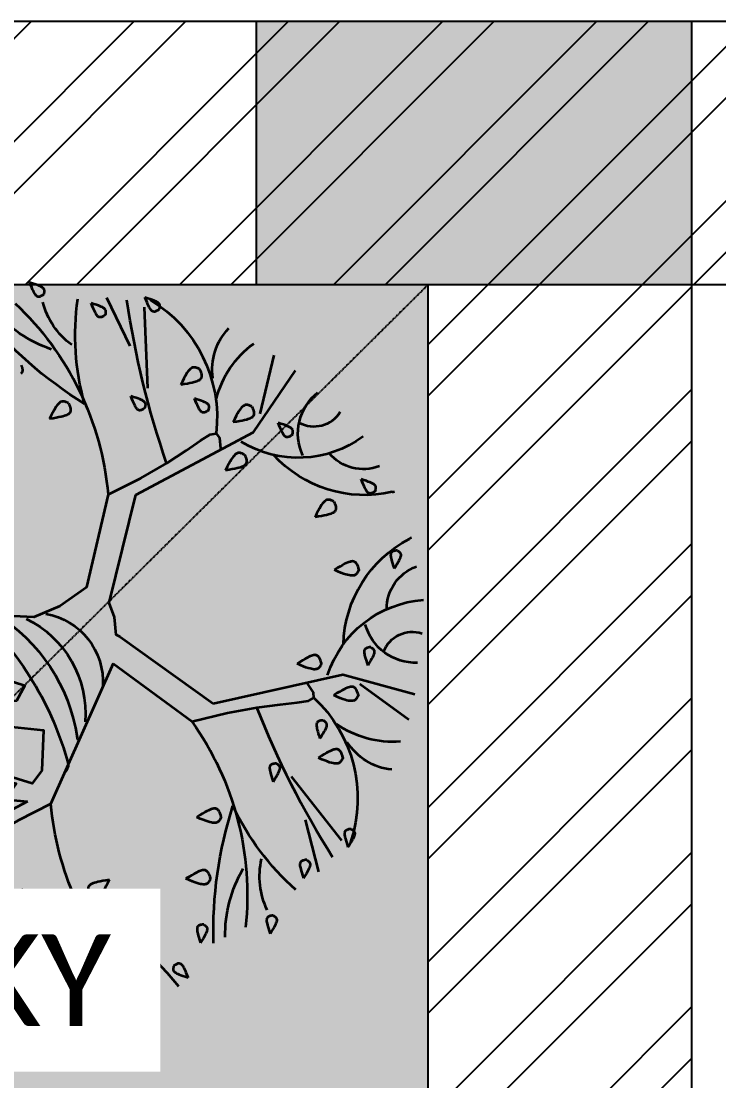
# Model space of a CAD drawing. Header units: millimetres. Extents: x -176651 to 424033, y -469666 to 486614.
# Drawn here: x 263077 to 263686, y 27464 to 28389 of the extents above; entities that cross this region are included whole.
import ezdxf

# ---------------------------------------------------------------- set-up
doc = ezdxf.new("R2010")
doc.units = ezdxf.units.MM
doc.linetypes.add('1625_East Villa$0$DASHED', pattern=[0.75, 0.5, -0.25])
for name, color, linetype in [('1625_East Villa$0$ad-Elevation 10', 8, 'Continuous'), ('1625_East Villa$0$ad-Furniture', 8, 'Continuous'), ('1625_East Villa$0$ad-Text main', 8, 'Continuous'), ('1625_East Villa$0$ad-Wall', 8, 'Continuous'), ('1625_East Villa$0$ad-Wall hatch', 8, 'Continuous'), ('1625E_Columns$0$ad-Column', 8, 'Continuous'), ('1625E_Columns$0$ad-Column Hatch', 8, 'Continuous'), ('ad-Plinth', 8, 'Continuous')]:
    doc.layers.add(name, color=color, linetype=linetype)
doc.layers.add('1625_East Villa$0$ad-Landscape', color=8, linetype='Continuous', lineweight=35)
doc.styles.add('1625_East Villa$0$Standard', font='calibril.ttf')

# ---------------------------------------------------------------- blocks, each defined once
blk = doc.blocks.new('A$C92fa9908')
at = {"layer": 'ad-Plinth', "ltscale": 5}
blk.add_lwpolyline([(0, 13620), (12120, 13620), (12120, 0), (0, 0), (0, 4745), (2830, 4745), (2830, 8645), (0, 8645)], close=True, dxfattribs=at)
blk = doc.blocks.new('zw$C194')
at = {"layer": 'ad-Plinth', "ltscale": 5}
blk.add_blockref('A$C92fa9908', (64583.46, -413990.17), dxfattribs=at)
blk = doc.blocks.new('1625_East Villa$0$A$C279134A6')
at = {"layer": '1625_East Villa$0$ad-Landscape', "linetype": 'Continuous'}
for p, q in [((333.1, 760.2), (359.9, 815)), ((313.1, 712.5), (317.1, 804.7)), ((185.4, 683.3), (169.6, 750.2)), ((352.6, 400.1), (423.7, 240.5)), ((72.2, 376.9), (16.7, 336.4)), ((150.2, 271.7), (93.3, 199)), ((134.4, 222.4), (119.1, 163.4)), ((448.3, 72.2), (421.5, 17.4))]:
    blk.add_line(p, q, dxfattribs=at)
for points in [[(431.2, 819.1), (431, 819.7), (430.9, 820.2), (430.8, 820.7), (430.7, 821.2), (430.6, 821.7), (430.6, 822.2), (430.5, 822.7), (430.5, 823.1), (430.6, 823.6), (430.7, 824), (430.8, 824.5), (431.1, 824.9), (431.4, 825.3), (431.8, 825.8), (432.3, 826.2), (432.9, 826.7), (433.7, 827.2), (434.6, 827.7), (435.8, 828.3), (437.3, 829), (439.2, 829.7), (441.5, 830.5), (444.2, 831.4), (447.4, 832.4)], [(431.2, 819.1), (432.3, 818.3), (433.3, 817.6), (434.2, 817.2), (434.9, 816.8), (435.6, 816.6), (436.1, 816.4), (436.6, 816.3), (437.1, 816.3), (437.6, 816.4), (438, 816.4), (438.4, 816.6), (438.9, 816.8), (439.3, 817.1), (439.8, 817.5), (440.3, 818), (440.8, 818.6), (441.3, 819.3), (441.9, 820.3), (442.5, 821.4), (443.2, 822.9), (444.1, 824.6), (445, 826.8), (446.1, 829.4), (447.4, 832.4)], [(300.1, 802.1), (300, 802.7), (299.8, 803.2), (299.7, 803.7), (299.6, 804.2), (299.6, 804.7), (299.5, 805.2), (299.5, 805.7), (299.5, 806.1), (299.5, 806.6), (299.6, 807), (299.8, 807.5), (300, 807.9), (300.3, 808.3), (300.7, 808.8), (301.2, 809.2), (301.9, 809.7), (302.6, 810.2), (303.6, 810.8), (304.8, 811.3), (306.3, 812), (308.1, 812.7), (310.4, 813.5), (313.1, 814.4), (316.4, 815.5)], [(300.1, 802.1), (301.3, 801.3), (302.3, 800.7), (303.2, 800.2), (303.9, 799.8), (304.5, 799.6), (305.1, 799.4), (305.6, 799.4), (306.1, 799.3), (306.5, 799.4), (306.9, 799.5), (307.4, 799.6), (307.8, 799.8), (308.3, 800.1), (308.7, 800.5), (309.2, 801), (309.7, 801.6), (310.2, 802.3), (310.8, 803.3), (311.5, 804.4), (312.2, 805.9), (313, 807.7), (314, 809.8), (315.1, 812.4), (316.4, 815.5)], [(361.3, 795.8), (361.2, 796.3), (361, 796.8), (360.9, 797.4), (360.8, 797.9), (360.7, 798.4), (360.7, 798.9), (360.7, 799.3), (360.7, 799.8), (360.7, 800.2), (360.8, 800.7), (361, 801.1), (361.2, 801.6), (361.5, 802), (361.9, 802.4), (362.4, 802.9), (363, 803.4), (363.8, 803.9), (364.8, 804.4), (366, 805), (367.5, 805.6), (369.3, 806.4), (371.6, 807.2), (374.3, 808.1), (377.5, 809.1)], [(361.3, 795.8), (362.5, 795), (363.5, 794.3), (364.3, 793.8), (365.1, 793.5), (365.7, 793.2), (366.3, 793.1), (366.8, 793), (367.2, 793), (367.7, 793), (368.1, 793.1), (368.6, 793.2), (369, 793.4), (369.5, 793.7), (369.9, 794.1), (370.4, 794.6), (370.9, 795.2), (371.4, 796), (372, 796.9), (372.6, 798.1), (373.4, 799.5), (374.2, 801.3), (375.2, 803.5), (376.3, 806), (377.5, 809.1)], [(254.4, 734.2), (253.5, 732.3), (252.9, 730.7), (252.5, 729.4), (252.2, 728.3), (252.1, 727.4), (252, 726.6), (252.1, 725.8), (252.2, 725.2), (252.4, 724.6), (252.6, 724), (252.9, 723.4), (253.3, 722.9), (253.9, 722.3), (254.5, 721.8), (255.4, 721.3), (256.3, 720.8), (257.5, 720.3), (259, 719.8), (260.7, 719.3), (262.8, 718.7), (265.3, 718.2), (268.2, 717.6), (271.7, 717), (275.8, 716.4)], [(254.4, 734.2), (255, 734.5), (255.7, 734.8), (256.4, 735.1), (257.1, 735.4), (257.7, 735.7), (258.4, 735.9), (259.1, 736.1), (259.7, 736.2), (260.3, 736.2), (261, 736.2), (261.6, 736.2), (262.3, 736), (263, 735.7), (263.7, 735.2), (264.5, 734.7), (265.3, 733.9), (266.2, 733), (267.2, 731.9), (268.3, 730.4), (269.5, 728.6), (270.8, 726.3), (272.3, 723.6), (273.9, 720.3), (275.8, 716.4)], [(457.1, 738.8), (456.5, 737.2), (456, 735.9), (455.8, 734.7), (455.6, 733.8), (455.6, 733), (455.6, 732.3), (455.7, 731.6), (455.9, 731), (456.1, 730.4), (456.5, 729.9), (456.9, 729.3), (457.4, 728.8)], [(326.6, 591.6), (193.3, 662.6), (145.5, 732.7)], [(244, 687.6), (243.9, 688.2), (243.8, 688.7), (243.7, 689.2), (243.6, 689.7), (243.5, 690.2), (243.4, 690.7), (243.4, 691.2), (243.4, 691.6), (243.5, 692.1), (243.6, 692.5), (243.7, 693), (243.9, 693.4), (244.2, 693.8), (244.7, 694.3), (245.2, 694.7), (245.8, 695.2), (246.6, 695.7), (247.5, 696.2), (248.7, 696.8), (250.2, 697.5), (252.1, 698.2), (254.3, 699), (257.1, 699.9), (260.3, 700.9)], [(244, 687.6), (245.2, 686.8), (246.2, 686.2), (247.1, 685.7), (247.8, 685.3), (248.5, 685.1), (249, 684.9), (249.5, 684.8), (250, 684.8), (250.4, 684.9), (250.9, 684.9), (251.3, 685.1), (251.8, 685.3), (252.2, 685.6), (252.7, 686), (253.2, 686.5), (253.7, 687.1), (254.2, 687.8), (254.8, 688.8), (255.4, 689.9), (256.1, 691.4), (256.9, 693.1), (257.9, 695.3), (259, 697.9), (260.3, 700.9)], [(316.2, 690.2), (316.1, 690.7), (316, 691.2), (315.9, 691.8), (315.8, 692.3), (315.7, 692.8), (315.6, 693.2), (315.6, 693.7), (315.6, 694.2), (315.7, 694.6), (315.8, 695.1), (315.9, 695.5), (316.1, 695.9), (316.4, 696.4), (316.9, 696.8), (317.4, 697.3), (318, 697.8), (318.8, 698.3), (319.7, 698.8), (320.9, 699.4), (322.4, 700), (324.3, 700.7), (326.5, 701.6), (329.3, 702.5), (332.5, 703.5)], [(316.2, 690.2), (317.4, 689.4), (318.4, 688.7), (319.3, 688.2), (320, 687.9), (320.7, 687.6), (321.2, 687.5), (321.7, 687.4), (322.2, 687.4), (322.6, 687.4), (323.1, 687.5), (323.5, 687.6), (324, 687.8), (324.4, 688.1), (324.9, 688.5), (325.4, 689), (325.9, 689.6), (326.4, 690.4), (327, 691.3), (327.6, 692.5), (328.3, 693.9), (329.2, 695.7), (330.1, 697.9), (331.2, 700.4), (332.5, 703.5)], [(194.9, 691.6), (194.1, 689.8), (193.5, 688.2), (193.1, 686.9), (192.8, 685.8), (192.6, 684.8), (192.6, 684), (192.6, 683.3), (192.8, 682.7), (192.9, 682), (193.2, 681.4), (193.5, 680.9), (193.9, 680.3), (194.4, 679.8), (195.1, 679.3), (195.9, 678.8), (196.9, 678.2), (198.1, 677.7), (199.5, 677.2), (201.2, 676.7), (203.3, 676.2), (205.8, 675.6), (208.8, 675.1), (212.3, 674.5), (216.3, 673.9)], [(194.9, 691.6), (195.6, 692), (196.3, 692.3), (197, 692.6), (197.6, 692.9), (198.3, 693.1), (199, 693.3), (199.6, 693.5), (200.2, 693.6), (200.9, 693.7), (201.5, 693.7), (202.1, 693.6), (202.8, 693.4), (203.5, 693.1), (204.2, 692.7), (205, 692.1), (205.8, 691.4), (206.8, 690.5), (207.7, 689.3), (208.8, 687.9), (210, 686), (211.4, 683.8), (212.8, 681.1), (214.5, 677.8), (216.3, 673.9)], [(403.2, 695.4), (402.4, 693.6), (401.8, 692), (401.4, 690.7), (401.1, 689.6), (401, 688.6), (400.9, 687.8), (401, 687.1), (401.1, 686.5), (401.2, 685.9), (401.5, 685.3), (401.8, 684.7), (402.2, 684.1), (402.7, 683.6), (403.4, 683.1), (404.2, 682.6), (405.2, 682.1), (406.4, 681.6), (407.8, 681), (409.6, 680.5), (411.6, 680), (414.1, 679.5), (417.1, 678.9), (420.6, 678.3), (424.7, 677.7)], [(403.2, 695.4), (403.9, 695.8), (404.6, 696.1), (405.3, 696.4), (406, 696.7), (406.6, 696.9), (407.3, 697.2), (407.9, 697.3), (408.6, 697.4), (409.2, 697.5), (409.8, 697.5), (410.5, 697.4), (411.1, 697.2), (411.8, 696.9), (412.6, 696.5), (413.3, 695.9), (414.2, 695.2), (415.1, 694.3), (416.1, 693.1), (417.1, 691.7), (418.4, 689.9), (419.7, 687.6), (421.2, 684.9), (422.8, 681.6), (424.7, 677.7)], [(148.9, 659.8), (148.8, 660.3), (148.7, 660.9), (148.5, 661.4), (148.4, 661.9), (148.4, 662.4), (148.3, 662.9), (148.3, 663.3), (148.3, 663.8), (148.3, 664.3), (148.4, 664.7), (148.6, 665.1), (148.8, 665.6), (149.1, 666), (149.5, 666.5), (150, 666.9), (150.7, 667.4), (151.4, 667.9), (152.4, 668.4), (153.6, 669), (155.1, 669.7), (156.9, 670.4), (159.2, 671.2), (161.9, 672.1), (165.2, 673.1)], [(148.9, 659.8), (150.1, 659), (151.1, 658.3), (152, 657.8), (152.7, 657.5), (153.3, 657.2), (153.9, 657.1), (154.4, 657), (154.9, 657), (155.3, 657), (155.8, 657.1), (156.2, 657.3), (156.6, 657.5), (157.1, 657.8), (157.5, 658.1), (158, 658.6), (158.5, 659.3), (159.1, 660), (159.6, 660.9), (160.3, 662.1), (161, 663.5), (161.8, 665.3), (162.8, 667.5), (163.9, 670.1), (165.2, 673.1)], [(358.2, 591.7), (321, 610.4), (291.7, 627.5), (269.5, 642), (253.4, 653.1), (242.3, 659.8), (235.5, 661.1), (231.8, 656.2), (230.5, 644.1)], [(203.4, 637.1), (204.1, 637.4), (204.7, 637.7), (205.4, 638.1), (206.1, 638.3), (206.8, 638.6), (207.4, 638.8), (208.1, 639), (208.7, 639.1), (209.3, 639.1), (210, 639.1), (210.6, 639.1), (211.3, 638.9), (212, 638.6), (212.7, 638.1), (213.5, 637.6), (214.3, 636.8), (215.2, 635.9), (216.2, 634.8), (217.3, 633.3), (218.5, 631.5), (219.8, 629.2), (221.3, 626.5), (223, 623.2), (224.8, 619.3)], [(203.4, 637.1), (202.6, 635.2), (202, 633.7), (201.5, 632.3), (201.2, 631.2), (201.1, 630.3), (201.1, 629.5), (201.1, 628.7), (201.2, 628.1), (201.4, 627.5), (201.6, 626.9), (201.9, 626.3), (202.4, 625.8), (202.9, 625.2), (203.5, 624.7), (204.4, 624.2), (205.4, 623.7), (206.5, 623.2), (208, 622.7), (209.7, 622.2), (211.8, 621.6), (214.3, 621.1), (217.2, 620.5), (220.7, 619.9), (224.8, 619.3)], [(54.6, 595.9), (54.5, 596.4), (54.4, 596.9), (54.3, 597.4), (54.2, 597.9), (54.1, 598.4), (54, 598.9), (54, 599.4), (54, 599.9), (54.1, 600.3), (54.2, 600.8), (54.3, 601.2), (54.5, 601.6), (54.8, 602.1), (55.2, 602.5), (55.8, 603), (56.4, 603.5), (57.2, 604), (58.1, 604.5), (59.3, 605.1), (60.8, 605.7), (62.7, 606.4), (64.9, 607.2), (67.7, 608.2), (70.9, 609.2)], [(54.6, 595.9), (55.8, 595), (56.8, 594.4), (57.7, 593.9), (58.4, 593.5), (59.1, 593.3), (59.6, 593.2), (60.1, 593.1), (60.6, 593.1), (61, 593.1), (61.5, 593.2), (61.9, 593.3), (62.4, 593.5), (62.8, 593.8), (63.3, 594.2), (63.8, 594.7), (64.2, 595.3), (64.8, 596.1), (65.3, 597), (66, 598.2), (66.7, 599.6), (67.5, 601.4), (68.5, 603.5), (69.6, 606.1), (70.9, 609.2)], [(356.9, 469), (326.6, 591.6)], [(382.6, 486.7), (357.8, 591.9)], [(101.8, 583.9), (101, 582.1), (100.4, 580.5), (100, 579.2), (99.7, 578.1), (99.5, 577.1), (99.5, 576.3), (99.6, 575.6), (99.7, 575), (99.8, 574.4), (100.1, 573.8), (100.4, 573.2), (100.8, 572.6), (101.3, 572.1), (102, 571.6), (102.8, 571.1), (103.8, 570.6), (105, 570.1), (106.4, 569.5), (108.1, 569), (110.2, 568.5), (112.7, 568), (115.7, 567.4), (119.2, 566.8), (123.2, 566.2)], [(101.8, 583.9), (102.5, 584.3), (103.2, 584.6), (103.9, 584.9), (104.5, 585.2), (105.2, 585.4), (105.9, 585.7), (106.5, 585.8), (107.2, 585.9), (107.8, 586), (108.4, 586), (109.1, 585.9), (109.7, 585.7), (110.4, 585.4), (111.1, 585), (111.9, 584.4), (112.8, 583.7), (113.7, 582.8), (114.7, 581.6), (115.7, 580.2), (116.9, 578.4), (118.3, 576.1), (119.8, 573.4), (121.4, 570.1), (123.2, 566.2)], [(29.7, 528.4), (29.3, 528.1), (28.8, 527.7), (28.4, 527.4), (28, 527.1), (27.6, 526.8), (27.2, 526.4), (26.9, 526.1), (26.6, 525.7), (26.4, 525.4), (26.2, 525), (26, 524.5), (25.9, 524.1), (25.8, 523.5), (25.8, 522.9), (25.9, 522.2), (26.1, 521.5), (26.4, 520.6), (26.7, 519.6), (27.3, 518.3), (28, 516.9), (28.9, 515.1), (30.1, 513), (31.6, 510.6), (33.4, 507.7)], [(29.7, 528.4), (31.1, 528.2), (32.3, 528.1), (33.3, 527.9), (34.1, 527.7), (34.7, 527.5), (35.2, 527.2), (35.7, 526.9), (36, 526.6), (36.4, 526.3), (36.6, 526), (36.9, 525.6), (37.1, 525.1), (37.2, 524.6), (37.3, 524), (37.4, 523.3), (37.4, 522.5), (37.3, 521.6), (37.1, 520.6), (36.8, 519.3), (36.4, 517.7), (35.9, 515.8), (35.2, 513.5), (34.4, 510.8), (33.4, 507.7)], [(73.3, 506.8), (73.9, 508.7), (74.4, 510.3), (75, 511.6), (75.5, 512.6), (76, 513.4), (76.5, 514.1), (77, 514.6), (77.5, 515), (78, 515.3), (78.6, 515.6), (79.2, 515.9), (79.9, 516), (80.6, 516.1), (81.5, 516), (82.4, 515.9), (83.5, 515.6), (84.7, 515.2), (86.1, 514.7), (87.8, 514), (89.7, 513), (92, 511.8), (94.6, 510.3), (97.6, 508.5), (101.1, 506.3)], [(73.3, 506.8), (73.6, 506), (73.9, 505.4), (74.2, 504.7), (74.6, 504), (74.9, 503.4), (75.3, 502.8), (75.6, 502.3), (76, 501.8), (76.5, 501.3), (77, 500.9), (77.5, 500.5), (78.1, 500.3), (78.9, 500), (79.7, 499.9), (80.7, 499.8), (81.8, 499.8), (83, 499.9), (84.5, 500.2), (86.3, 500.6), (88.4, 501.2), (90.9, 502), (93.8, 503.1), (97.2, 504.5), (101.1, 506.3)], [(382.6, 486.7), (413.2, 465.3), (442.6, 452.5), (473.8, 454.3), (542.7, 463.8)], [(344.6, 430.2), (349.1, 432.4), (350.9, 452.5), (356.9, 469)], [(566.2, 448.7), (547.1, 430.5), (523, 414.5), (539.8, 401.2), (587.4, 406.7), (583.8, 399.4), (477.4, 382.9), (453, 374.9), (462.2, 357.8), (561.8, 348.1), (554.4, 337.1), (431.6, 324.2), (433.4, 278.4), (444.4, 263.8), (497.6, 280.2), (493.9, 271.1), (462.7, 263.8), (470.1, 252.8), (492.1, 254.6), (490.3, 247.3), (449.9, 243.5)], [(344.6, 430.2), (239.1, 354.8)], [(59.8, 418.5), (59.3, 418.2), (58.9, 417.9), (58.4, 417.5), (58, 417.2), (57.7, 416.9), (57.3, 416.6), (57, 416.2), (56.7, 415.9), (56.4, 415.5), (56.2, 415.1), (56, 414.7), (55.9, 414.2), (55.9, 413.7), (55.9, 413), (56, 412.4), (56.1, 411.6), (56.4, 410.7), (56.8, 409.7), (57.3, 408.5), (58, 407), (59, 405.2), (60.2, 403.2), (61.6, 400.7), (63.4, 397.8)], [(59.8, 418.5), (61.2, 418.4), (62.4, 418.2), (63.3, 418), (64.1, 417.8), (64.8, 417.6), (65.3, 417.3), (65.7, 417), (66.1, 416.8), (66.4, 416.4), (66.7, 416.1), (66.9, 415.7), (67.1, 415.3), (67.3, 414.7), (67.4, 414.1), (67.4, 413.5), (67.4, 412.7), (67.3, 411.8), (67.1, 410.7), (66.9, 409.4), (66.5, 407.8), (66, 405.9), (65.3, 403.7), (64.5, 401), (63.4, 397.8)], [(115.9, 400.4), (116.5, 402.3), (117.1, 403.9), (117.6, 405.2), (118.1, 406.2), (118.6, 407), (119.1, 407.7), (119.6, 408.2), (120.1, 408.6), (120.6, 408.9), (121.2, 409.2), (121.8, 409.5), (122.5, 409.6), (123.2, 409.7), (124.1, 409.6), (125, 409.5), (126.1, 409.2), (127.3, 408.9), (128.8, 408.3), (130.4, 407.6), (132.3, 406.6), (134.6, 405.4), (137.2, 403.9), (140.2, 402.1), (143.7, 399.9)], [(115.9, 400.4), (116.2, 399.6), (116.5, 399), (116.8, 398.3), (117.2, 397.6), (117.5, 397), (117.9, 396.4), (118.2, 395.9), (118.7, 395.4), (119.1, 394.9), (119.6, 394.5), (120.1, 394.1), (120.7, 393.9), (121.5, 393.6), (122.3, 393.5), (123.3, 393.4), (124.4, 393.4), (125.7, 393.5), (127.2, 393.8), (128.9, 394.2), (131, 394.8), (133.5, 395.6), (136.4, 396.7), (139.8, 398.1), (143.7, 399.9)], [(352.6, 400.1), (262.6, 334.3)], [(239.1, 354.8), (91.7, 387.5), (9.7, 365.3)], [(74, 364.4), (74.6, 366.3), (75.2, 367.9), (75.7, 369.2), (76.2, 370.3), (76.7, 371.1), (77.2, 371.7), (77.7, 372.2), (78.2, 372.6), (78.7, 373), (79.3, 373.3), (79.9, 373.5), (80.6, 373.7), (81.3, 373.7), (82.2, 373.7), (83.1, 373.5), (84.2, 373.3), (85.4, 372.9), (86.9, 372.4), (88.5, 371.6), (90.4, 370.7), (92.7, 369.5), (95.3, 368), (98.3, 366.2), (101.8, 364)], [(263, 334.1), (222.6, 344.1), (189.3, 350.2), (162.9, 353.6), (143.5, 355.7), (130.8, 357.8), (124.7, 361.2), (125.1, 367.3), (131.9, 377.4)], [(74, 364.4), (74.3, 363.7), (74.6, 363), (74.9, 362.3), (75.3, 361.7), (75.6, 361.1), (76, 360.5), (76.3, 359.9), (76.8, 359.4), (77.2, 359), (77.7, 358.6), (78.2, 358.2), (78.8, 357.9), (79.6, 357.7), (80.4, 357.5), (81.4, 357.5), (82.5, 357.5), (83.8, 357.6), (85.3, 357.8), (87, 358.2), (89.1, 358.8), (91.6, 359.7), (94.5, 360.8), (97.9, 362.2), (101.8, 364)], [(113.9, 335.5), (113.5, 335.2), (113, 334.9), (112.6, 334.6), (112.2, 334.2), (111.8, 333.9), (111.5, 333.6), (111.2, 333.2), (110.9, 332.9), (110.6, 332.5), (110.4, 332.1), (110.2, 331.7), (110.1, 331.2), (110.1, 330.7), (110.1, 330.1), (110.2, 329.4), (110.3, 328.6), (110.6, 327.7), (111, 326.7), (111.5, 325.5), (112.2, 324), (113.2, 322.3), (114.4, 320.2), (115.8, 317.7), (117.6, 314.8)], [(113.9, 335.5), (115.4, 335.4), (116.6, 335.2), (117.5, 335), (118.3, 334.8), (119, 334.6), (119.5, 334.3), (119.9, 334.1), (120.3, 333.8), (120.6, 333.4), (120.9, 333.1), (121.1, 332.7), (121.3, 332.3), (121.5, 331.7), (121.6, 331.2), (121.6, 330.5), (121.6, 329.7), (121.5, 328.8), (121.3, 327.7), (121.1, 326.4), (120.7, 324.8), (120.2, 322.9), (119.5, 320.7), (118.6, 318), (117.6, 314.8)], [(91.5, 293.4), (92.1, 295.4), (92.7, 297), (93.2, 298.2), (93.7, 299.3), (94.2, 300.1), (94.7, 300.7), (95.2, 301.2), (95.7, 301.7), (96.2, 302), (96.8, 302.3), (97.4, 302.5), (98.1, 302.7), (98.8, 302.7), (99.7, 302.7), (100.6, 302.6), (101.7, 302.3), (102.9, 301.9), (104.4, 301.4), (106, 300.7), (107.9, 299.7), (110.2, 298.5), (112.8, 297), (115.8, 295.2), (119.3, 293)], [(91.5, 293.4), (91.8, 292.7), (92.1, 292), (92.4, 291.4), (92.8, 290.7), (93.1, 290.1), (93.5, 289.5), (93.8, 289), (94.3, 288.4), (94.7, 288), (95.2, 287.6), (95.7, 287.2), (96.3, 286.9), (97.1, 286.7), (97.9, 286.6), (98.9, 286.5), (100, 286.5), (101.3, 286.6), (102.8, 286.8), (104.5, 287.2), (106.6, 287.8), (109.1, 288.7), (112, 289.8), (115.4, 291.2), (119.3, 293)], [(167.1, 286.6), (166.7, 286.3), (166.2, 286), (165.8, 285.7), (165.4, 285.3), (165, 285), (164.7, 284.7), (164.3, 284.3), (164.1, 284), (163.8, 283.6), (163.6, 283.2), (163.4, 282.8), (163.3, 282.3), (163.2, 281.8), (163.3, 281.2), (163.4, 280.5), (163.5, 279.7), (163.8, 278.8), (164.2, 277.8), (164.7, 276.6), (165.4, 275.1), (166.4, 273.4), (167.5, 271.3), (169, 268.8), (170.8, 265.9)], [(167.1, 286.6), (168.6, 286.5), (169.7, 286.3), (170.7, 286.1), (171.5, 285.9), (172.2, 285.7), (172.7, 285.4), (173.1, 285.2), (173.5, 284.9), (173.8, 284.6), (174.1, 284.2), (174.3, 283.8), (174.5, 283.4), (174.7, 282.9), (174.8, 282.3), (174.8, 281.6), (174.8, 280.8), (174.7, 279.9), (174.5, 278.8), (174.3, 277.5), (173.9, 275.9), (173.3, 274), (172.7, 271.8), (171.8, 269.1), (170.8, 265.9)], [(423.2, 240.7), (460.5, 222), (489.7, 205), (511.9, 190.4), (528.1, 179.3), (539.1, 172.7), (545.9, 171.3)], [(449.9, 243.5), (588.1, 169.8), (635.9, 99.7)], [(229.8, 226.1), (230.4, 228), (230.9, 229.6), (231.5, 230.9), (232, 231.9), (232.5, 232.7), (233, 233.4), (233.5, 233.9), (234, 234.3), (234.5, 234.6), (235.1, 234.9), (235.7, 235.2), (236.4, 235.3), (237.1, 235.4), (238, 235.3), (238.9, 235.2), (240, 234.9), (241.2, 234.6), (242.6, 234), (244.3, 233.3), (246.2, 232.3), (248.5, 231.1), (251.1, 229.6), (254.1, 227.8), (257.6, 225.6)], [(229.8, 226.1), (230.1, 225.4), (230.4, 224.7), (230.7, 224), (231, 223.3), (231.4, 222.7), (231.8, 222.1), (232.1, 221.6), (232.5, 221.1), (233, 220.6), (233.5, 220.2), (234, 219.8), (234.6, 219.6), (235.3, 219.3), (236.2, 219.2), (237.1, 219.1), (238.3, 219.1), (239.5, 219.2), (241, 219.5), (242.8, 219.9), (244.9, 220.5), (247.4, 221.3), (250.3, 222.4), (253.7, 223.8), (257.6, 225.6)], [(82.1, 212.1), (81.6, 211.7), (81.2, 211.4), (80.8, 211.1), (80.4, 210.8), (80, 210.5), (79.6, 210.1), (79.3, 209.8), (79, 209.4), (78.7, 209), (78.5, 208.6), (78.4, 208.2), (78.2, 207.7), (78.2, 207.2), (78.2, 206.6), (78.3, 205.9), (78.5, 205.2), (78.7, 204.3), (79.1, 203.2), (79.6, 202), (80.4, 200.6), (81.3, 198.8), (82.5, 196.7), (84, 194.3), (85.8, 191.4)], [(82.1, 212.1), (83.5, 211.9), (84.7, 211.8), (85.7, 211.6), (86.5, 211.4), (87.1, 211.1), (87.6, 210.9), (88, 210.6), (88.4, 210.3), (88.7, 210), (89, 209.6), (89.3, 209.3), (89.5, 208.8), (89.6, 208.3), (89.7, 207.7), (89.8, 207), (89.7, 206.2), (89.6, 205.3), (89.5, 204.2), (89.2, 202.9), (88.8, 201.4), (88.3, 199.5), (87.6, 197.2), (86.8, 194.5), (85.8, 191.4)], [(132.7, 177.1), (132.2, 176.8), (131.8, 176.5), (131.4, 176.1), (131, 175.8), (130.6, 175.5), (130.2, 175.2), (129.9, 174.8), (129.6, 174.5), (129.4, 174.1), (129.1, 173.7), (129, 173.3), (128.9, 172.8), (128.8, 172.2), (128.8, 171.6), (128.9, 171), (129.1, 170.2), (129.3, 169.3), (129.7, 168.3), (130.3, 167.1), (131, 165.6), (131.9, 163.8), (133.1, 161.8), (134.6, 159.3), (136.4, 156.4)], [(132.7, 177.1), (134.1, 177), (135.3, 176.8), (136.3, 176.6), (137.1, 176.4), (137.7, 176.2), (138.2, 175.9), (138.7, 175.6), (139, 175.4), (139.3, 175), (139.6, 174.7), (139.9, 174.3), (140.1, 173.9), (140.2, 173.3), (140.3, 172.7), (140.4, 172.1), (140.3, 171.3), (140.3, 170.4), (140.1, 169.3), (139.8, 168), (139.4, 166.4), (138.9, 164.5), (138.2, 162.3), (137.4, 159.6), (136.4, 156.4)], [(241.9, 156.2), (242.5, 158.1), (243.1, 159.7), (243.6, 161), (244.2, 162), (244.7, 162.9), (245.2, 163.5), (245.6, 164), (246.2, 164.4), (246.7, 164.8), (247.2, 165.1), (247.9, 165.3), (248.5, 165.5), (249.3, 165.5), (250.1, 165.5), (251.1, 165.3), (252.2, 165.1), (253.4, 164.7), (254.8, 164.2), (256.5, 163.4), (258.4, 162.5), (260.6, 161.3), (263.2, 159.8), (266.3, 157.9), (269.8, 155.8)], [(241.9, 156.2), (242.3, 155.5), (242.6, 154.8), (242.9, 154.1), (243.2, 153.5), (243.6, 152.9), (243.9, 152.3), (244.3, 151.7), (244.7, 151.2), (245.1, 150.8), (245.6, 150.3), (246.2, 150), (246.8, 149.7), (247.5, 149.5), (248.3, 149.3), (249.3, 149.3), (250.4, 149.3), (251.7, 149.4), (253.2, 149.6), (255, 150), (257.1, 150.6), (259.5, 151.5), (262.5, 152.6), (265.8, 154), (269.8, 155.8)], [(378.2, 137), (379, 138.9), (379.6, 140.4), (380.1, 141.8), (380.3, 142.9), (380.5, 143.8), (380.5, 144.6), (380.5, 145.3), (380.4, 146), (380.2, 146.6), (380, 147.2), (379.6, 147.7), (379.2, 148.3), (378.7, 148.8), (378, 149.4), (377.2, 149.9), (376.2, 150.4), (375, 150.9), (373.6, 151.4), (371.9, 151.9), (369.8, 152.4), (367.3, 153), (364.3, 153.6), (360.9, 154.1), (356.8, 154.8)], [(378.2, 137), (377.5, 136.7), (376.8, 136.3), (376.1, 136), (375.5, 135.7), (374.8, 135.5), (374.2, 135.3), (373.5, 135.1), (372.9, 135), (372.2, 134.9), (371.6, 134.9), (371, 135), (370.3, 135.2), (369.6, 135.5), (368.9, 135.9), (368.1, 136.5), (367.3, 137.2), (366.4, 138.2), (365.4, 139.3), (364.3, 140.8), (363.1, 142.6), (361.7, 144.8), (360.3, 147.6), (358.6, 150.9), (356.8, 154.8)], [(457, 144.3), (456.6, 143.9), (456.1, 143.4), (455.6, 142.8), (455.1, 142.1), (454.5, 141.1), (453.8, 140), (453.1, 138.5), (452.3, 136.7), (451.3, 134.6), (450.2, 132), (448.9, 128.9)], [(457.2, 131.7), (454.9, 130.9), (452.2, 130), (448.9, 128.9)], [(170.6, 113.9), (170.1, 113.6), (169.7, 113.3), (169.3, 113), (168.9, 112.7), (168.5, 112.3), (168.1, 112), (167.8, 111.7), (167.5, 111.3), (167.3, 110.9), (167, 110.5), (166.9, 110.1), (166.8, 109.6), (166.7, 109.1), (166.7, 108.5), (166.8, 107.8), (167, 107), (167.2, 106.2), (167.6, 105.1), (168.2, 103.9), (168.9, 102.4), (169.8, 100.7), (171, 98.6), (172.5, 96.1), (174.3, 93.2)], [(170.6, 113.9), (172, 113.8), (173.2, 113.6), (174.2, 113.5), (175, 113.2), (175.6, 113), (176.1, 112.8), (176.6, 112.5), (176.9, 112.2), (177.2, 111.9), (177.5, 111.5), (177.8, 111.1), (178, 110.7), (178.1, 110.2), (178.2, 109.6), (178.3, 108.9), (178.2, 108.1), (178.2, 107.2), (178, 106.1), (177.7, 104.8), (177.3, 103.2), (176.8, 101.4), (176.1, 99.1), (175.3, 96.4), (174.3, 93.2)], [(249.6, 103.8), (249.1, 103.5), (248.7, 103.2), (248.3, 102.8), (247.8, 102.5), (247.5, 102.2), (247.1, 101.8), (246.8, 101.5), (246.5, 101.1), (246.2, 100.8), (246, 100.4), (245.8, 99.9), (245.7, 99.5), (245.7, 98.9), (245.7, 98.3), (245.8, 97.7), (246, 96.9), (246.2, 96), (246.6, 95), (247.1, 93.7), (247.9, 92.3), (248.8, 90.5), (250, 88.4), (251.5, 86), (253.3, 83.1)], [(249.6, 103.8), (251, 103.6), (252.2, 103.5), (253.2, 103.3), (253.9, 103.1), (254.6, 102.9), (255.1, 102.6), (255.5, 102.3), (255.9, 102), (256.2, 101.7), (256.5, 101.4), (256.8, 101), (257, 100.5), (257.1, 100), (257.2, 99.4), (257.2, 98.7), (257.2, 98), (257.1, 97), (257, 96), (256.7, 94.7), (256.3, 93.1), (255.8, 91.2), (255.1, 88.9), (254.3, 86.3), (253.3, 83.1)], [(283.7, 57), (282.5, 57.8), (281.5, 58.4), (280.6, 58.9), (279.9, 59.3), (279.3, 59.5), (278.7, 59.7), (278.2, 59.7), (277.7, 59.7), (277.3, 59.7), (276.8, 59.6), (276.4, 59.5), (276, 59.3), (275.5, 59), (275, 58.6), (274.6, 58.1), (274.1, 57.5), (273.5, 56.8), (273, 55.8), (272.3, 54.7), (271.6, 53.2), (270.8, 51.4), (269.8, 49.3), (268.7, 46.7), (267.4, 43.6)], [(283.7, 57), (283.8, 56.4), (283.9, 55.9), (284.1, 55.4), (284.1, 54.9), (284.2, 54.4), (284.3, 53.9), (284.3, 53.4), (284.3, 53), (284.2, 52.5), (284.2, 52.1), (284, 51.6), (283.8, 51.2), (283.5, 50.8), (283.1, 50.3), (282.6, 49.8), (281.9, 49.4), (281.2, 48.9), (280.2, 48.3), (279, 47.8), (277.5, 47.1), (275.6, 46.4), (273.4, 45.6), (270.7, 44.7), (267.4, 43.6)], [(420.1, 36.7), (419, 37.5), (418, 38.1), (417.1, 38.6), (416.4, 39), (415.7, 39.2), (415.2, 39.4), (414.7, 39.4), (414.2, 39.4), (413.7, 39.4), (413.3, 39.3), (412.9, 39.2), (412.4, 39), (412, 38.7), (411.5, 38.3), (411, 37.8), (410.5, 37.2), (410, 36.5), (409.4, 35.5), (408.8, 34.4), (408.1, 32.9), (407.2, 31.1), (406.3, 29), (405.2, 26.4), (403.9, 23.3)], [(420.1, 36.7), (420.3, 36.1), (420.4, 35.6), (420.5, 35.1), (420.6, 34.6), (420.7, 34.1), (420.7, 33.6), (420.8, 33.1), (420.8, 32.7), (420.7, 32.2), (420.6, 31.8), (420.5, 31.3), (420.2, 30.9), (419.9, 30.5), (419.5, 30), (419, 29.5), (418.4, 29.1), (417.6, 28.6), (416.7, 28), (415.5, 27.5), (414, 26.8), (412.1, 26.1), (409.9, 25.3), (407.1, 24.4), (403.9, 23.3)], [(350.3, 13.3), (349.1, 14.1), (348.1, 14.8), (347.2, 15.3), (346.5, 15.6), (345.9, 15.9), (345.3, 16), (344.8, 16.1), (344.3, 16.1), (343.9, 16.1), (343.4, 16), (343, 15.9), (342.5, 15.7), (342.1, 15.4), (341.6, 15), (341.2, 14.5), (340.7, 13.9), (340.1, 13.1), (339.6, 12.2), (338.9, 11), (338.2, 9.6), (337.4, 7.8), (336.4, 5.6), (335.3, 3.1), (334, 0)], [(350.3, 13.3), (350.4, 12.8), (350.5, 12.3), (350.7, 11.7), (350.7, 11.2), (350.8, 10.7), (350.9, 10.3), (350.9, 9.8), (350.9, 9.3), (350.8, 8.9), (350.8, 8.4), (350.6, 8), (350.4, 7.6), (350.1, 7.1), (349.7, 6.7), (349.2, 6.2), (348.5, 5.7), (347.8, 5.2), (346.8, 4.7), (345.6, 4.1), (344.1, 3.5), (342.2, 2.8), (340, 1.9), (337.3, 1), (334, 0)]]:
    blk.add_lwpolyline(points, dxfattribs=at)
for centre, radius, start, end in [((389.9, 679.2), 155.4, 120.8041, 186.6856), ((-673.3, 960.8), 1021, 340.9443, 351.6517), ((695.6, 561.7), 338.7, 133.1945, 174.9132), ((100, 773), 295.6, 344.6527, 7.9404), ((346.5, 833.1), 89, 306.6105, 345.0455), ((141.3, 1090.6), 464.8, 301.6227, 321.1035), ((374.9, 896), 147.4, 288.8165, 320.5033), ((172.1, 733.8), 67.9, 351.7576, 43.6802), ((128.2, 673.6), 110.4, 14.2876, 54.1159), ((83.4, 661.2), 59.2, 335.0444, 51.6546), ((124.5, 703.8), 35, 211.1943, 298.9324), ((142.2, 758), 124.4, 233.6853, 301.3784), ((68.4, 671), 50.4, 248.5531, 320.17), ((67, 731.1), 139.9, 257.0811, 317.7415), ((1.1, 443.7), 155, 77.0811, 78.0944), ((88, 678.8), 155, 241.3469, 242.3602), ((-48.8, 417.6), 139.9, 1.6998, 62.3602), ((-8.7, 462.4), 50.4, 359.2713, 70.8882), ((-9.2, 348.3), 124.4, 18.0629, 85.7559), ((751.7, 192.1), 360.5, 132.1856, 164.9693), ((442.7, 379.2), 78.5, 99.9707, 183.8141), ((503.6, 343.4), 119.5, 115.952, 184.5818), ((590, 286.7), 198.8, 121.5506, 171.5132), ((12.6, 401), 35, 20.5089, 108.247), ((9.1, 460.1), 59.2, 267.7867, 344.3968), ((230.2, 247.1), 155.4, 132.7556, 198.6371), ((-760.6, 724.4), 1021, 327.7895, 338.4969), ((35.1, 421.5), 110.4, 265.3254, 305.1537), ((538.9, 137.6), 338.7, 144.528, 186.2468), ((342.1, 341.2), 57.2, 329.94, 333.8417), ((29.3, 347.2), 67.9, 275.7611, 327.6837), ((417.6, 286), 14, 177.1649, 226.3154), ((85.9, 270.7), 338.7, 335.9092, 354.9132), ((-51, 364.4), 295.6, 311.5008, 334.7886), ((-226.1, 96.2), 464.8, 358.3377, 17.8186), ((1454.7, -128.4), 1021, 160.9443, 171.6517), ((97.2, 158.4), 89, 334.3958, 12.8307), ((77.9, 92.1), 147.4, 358.9379, 30.6247), ((640.2, -258.1), 464.8, 121.6227, 141.1035), ((681.5, 59.5), 295.6, 164.6527, 187.9404), ((434.9, -0.7), 89, 126.6105, 165.0455)]:
    blk.add_arc(centre, radius, start, end, dxfattribs=at)
blk = doc.blocks.new('1625_East Villa$0$zw$B1C6')
at = {"transparency": 33554559}
h = blk.add_hatch(color=74, dxfattribs=at)
h.dxf.hatch_style = 1
h.paths.add_polyline_path([(0, 0), (-1225, 0), (-1225, -1215), (0, -1215)])
at = {"layer": '1625_East Villa$0$ad-Elevation 10'}
blk.add_lwpolyline([(0, 0), (-1225, 0), (-1225, -1215), (0, -1215)], close=True, dxfattribs=at)
at = {"layer": '1625_East Villa$0$ad-Furniture', "linetype": '1625_East Villa$0$DASHED'}
blk.add_lwpolyline([(0, 0), (-1225, -1215)], dxfattribs=at)
at = {"layer": '1625_East Villa$0$ad-Landscape', "xscale": -0.7689692653037791, "yscale": 0.7689692653037794, "zscale": 0.7689692653037794}
blk.add_blockref('1625_East Villa$0$A$C279134A6', (-4.02, -638.27), dxfattribs=at)
at = {"layer": '1625_East Villa$0$ad-Text main', "color": 0, "insert": (-612.5, -607.5), "char_height": 80, "width": 677.4461, "attachment_point": 5, "style": '1625_East Villa$0$Standard', "bg_fill": 2}
blk.add_mtext('OPEN TO SKY', dxfattribs=at)
blk = doc.blocks.new('1625_East Villa$0$zw$D46D')
at = {"layer": '1625_East Villa$0$ad-Landscape'}
blk.add_blockref('1625_East Villa$0$zw$B1C6', (7010, 13390), dxfattribs=at)
blk = doc.blocks.new('1625_East Villa$0$zw$42B5')
at = {"layer": '1625_East Villa$0$ad-Wall hatch', "transparency": 33554610}
h = blk.add_hatch(dxfattribs=at)
h.set_pattern_fill('ANSI32', color=256, scale=10)
h.set_pattern_definition([(45, (-1040635.14, 674820.02), (-67.351921, 67.351921), []), (45, (-1040590.24, 674820.02), (-67.351921, 67.351921), [])])
h.paths.add_polyline_path([(12120, 13620), (12120, 10220), (11890, 10220), (11890, 13390), (7240, 13390), (7240, 8645), (4245, 8645), (4245, 8875), (4445, 8875), (4445, 9370), (4560, 9370), (4560, 8760), (7010, 8760), (7010, 10500), (6360, 10500), (6360, 10615), (7010, 10615), (7010, 13390), (4560, 13390), (4560, 10615), (5560, 10615), (5560, 10500), (4445, 10500), (4445, 13390), (230, 13390), (230, 8875), (3345, 8875), (3345, 8645), (3060, 8645), (3060, 4745), (3345, 4745), (3345, 4515), (230, 4515), (230, 230), (4995, 230), (4995, 3130), (6060, 3130), (6060, 3015), (5110, 3015), (5110, 230), (8310, 230), (8310, 3015), (6860, 3015), (6860, 3130), (8310, 3130), (8310, 4630), (5110, 4630), (5110, 3930), (4995, 3930), (4995, 4515), (4245, 4515), (4245, 4745), (8540, 4745), (8540, 230), (9240, 230), (9240, 0), (0, 0), (0, 4745), (2830, 4745), (2830, 8645), (0, 8645), (0, 13620)])
at = {"layer": '1625_East Villa$0$ad-Wall'}
for points in [[(11890, 13390), (7240, 13390), (7240, 8645), (4245, 8645), (4245, 8875), (4445, 8875), (4445, 9370), (4560, 9370), (4560, 8760), (7010, 8760), (7010, 10500), (6360, 10500), (6360, 10615), (7010, 10615), (7010, 13390), (4560, 13390), (4560, 10615), (5560, 10615), (5560, 10500), (4445, 10500), (4445, 13390), (230, 13390)], [(0, 13620), (12120, 13620)]]:
    blk.add_lwpolyline(points, dxfattribs=at)
blk = doc.blocks.new('1625E_Columns$0$zw$6AA0')
at = {"layer": '1625E_Columns$0$ad-Column Hatch', "transparency": 33554687}
h = blk.add_hatch(color=256, dxfattribs=at)
h.dxf.hatch_style = 1
h.paths.add_polyline_path([(0, -230), (380, -230), (380, 0), (0, 0)])
at = {"layer": '1625E_Columns$0$ad-Column'}
blk.add_lwpolyline([(0, -230), (380, -230), (380, 0), (0, 0)], close=True, dxfattribs=at)
blk = doc.blocks.new('1625E_Columns')
at = {"layer": '1625E_Columns$0$ad-Column', "xscale": -1, "rotation": 359.9999999999997}
blk.add_blockref('1625E_Columns$0$zw$6AA0', (7240, 13620), dxfattribs=at)
blk = doc.blocks.new('1625_East Villa')
at = {"layer": '1625_East Villa$0$ad-Furniture'}
blk.add_blockref('1625_East Villa$0$zw$D46D', (0, 0), dxfattribs=at)
at = {"layer": '1625_East Villa$0$ad-Wall'}
blk.add_blockref('1625_East Villa$0$zw$42B5', (0, 0), dxfattribs=at)
blk.add_blockref('1625E_Columns', (0, 0))
blk = doc.blocks.new("All Plot's Villa Plans")
at = {"ltscale": 5}
blk.add_blockref('1625_East Villa', (256422.28, 14768.6), dxfattribs=at)

msp = doc.modelspace()

# ---------------------------------------------------------------- block references
at = {"ltscale": 5}
msp.add_blockref("All Plot's Villa Plans", (0, 0), dxfattribs=at)

# ---------------------------------------------------------------- next in the draw order: block references
msp.add_blockref('zw$C194', (191838.82, 428758.78), dxfattribs=at)

doc.saveas('drawing.dxf')
